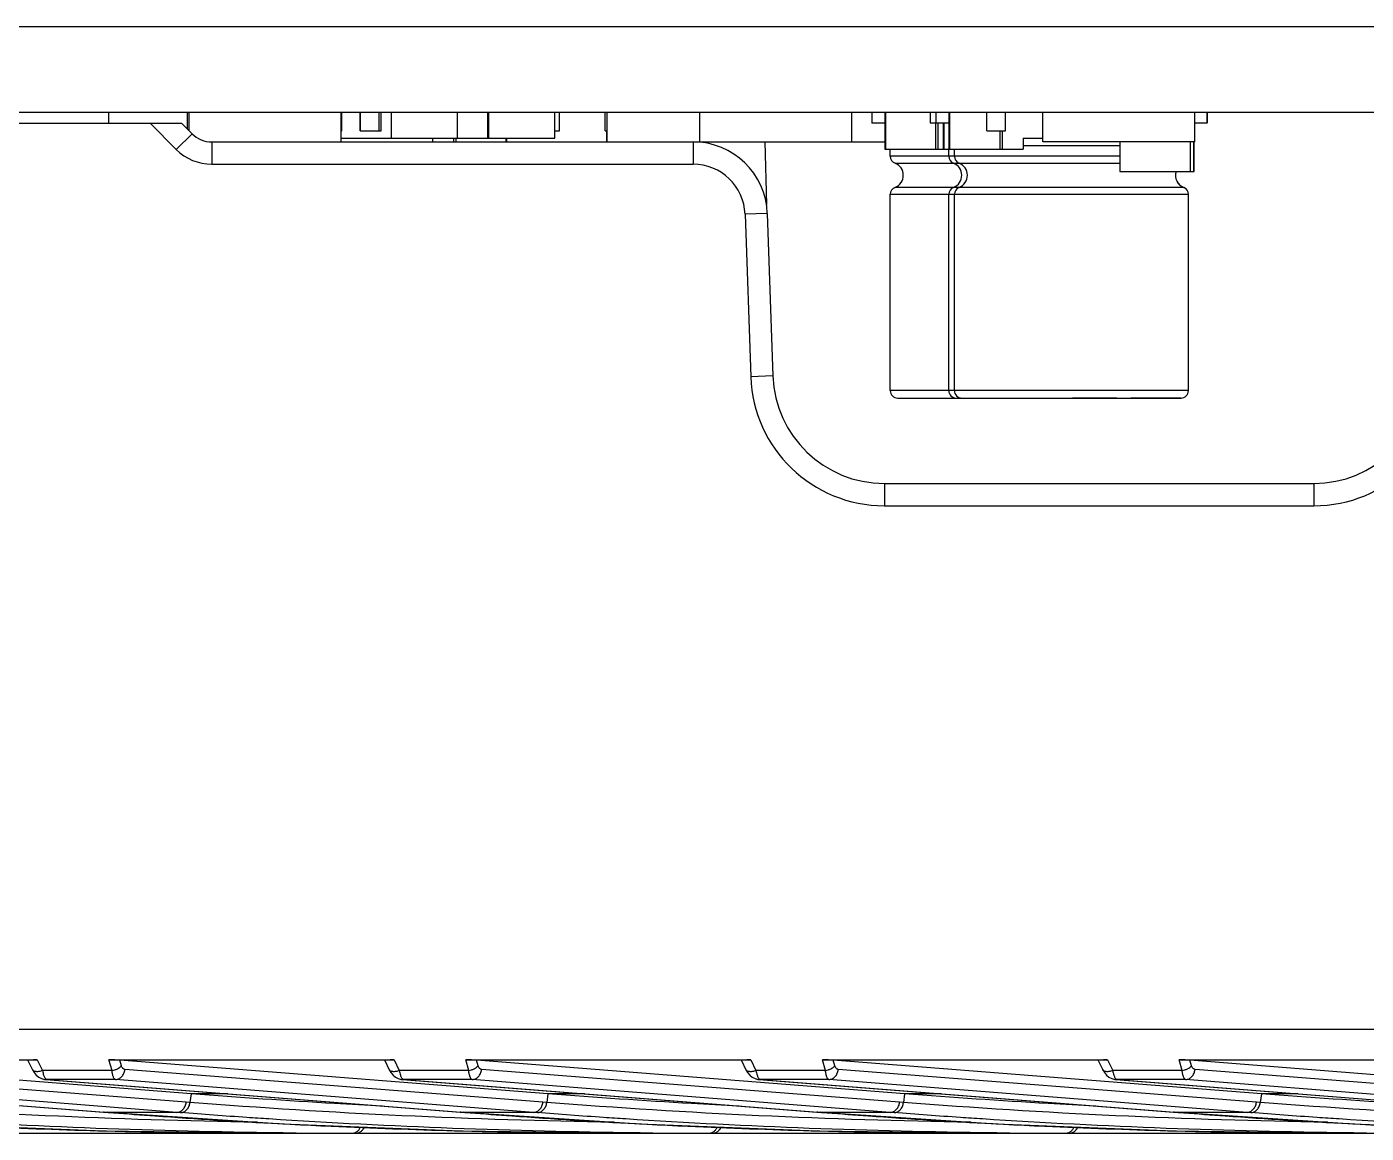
# Model space of a CAD drawing. Header units: millimetres. Extents: x 1409 to 26878, y 589 to 5187.
# Drawn here: x 2196.28 to 2232.34, y 1125.62 to 1155.42 of the extents above; entities that cross this region are included whole.
import ezdxf

# ---------------------------------------------------------------- set-up
doc = ezdxf.new("R2010")
doc.units = ezdxf.units.MM

msp = doc.modelspace()

# ---------------------------------------------------------------- linework, layer by layer
at = {"color": 7, "linetype": 'Continuous'}
for p, q in [((2338.1459, 1155.4197), (1738.1459, 1155.4197)), ((1738.1459, 1153.1197), (2338.1459, 1153.1197)), ((2198.4895, 1152.8197), (2198.4895, 1153.1197)), ((2200.5993, 1152.6663), (2200.5993, 1153.1197)), ((2200.6501, 1152.6155), (2200.6501, 1153.1197)), ((2204.7395, 1152.3197), (2204.7395, 1153.1197)), ((2204.7598, 1152.6197), (2204.7598, 1153.1197)), ((2205.2542, 1152.6197), (2205.2542, 1153.1197)), ((2205.2571, 1152.6197), (2205.2571, 1153.1197)), ((2205.7651, 1152.6197), (2205.7651, 1153.1197)), ((2205.8181, 1152.6197), (2205.8181, 1153.1197)), ((2206.0975, 1152.4197), (2206.0975, 1153.1197)), ((2207.8755, 1152.4197), (2207.8755, 1153.1197)), ((2208.6882, 1152.4197), (2208.6882, 1153.1197)), ((2208.7138, 1152.4197), (2208.7138, 1153.1197)), ((2210.4918, 1152.4197), (2210.4918, 1153.1197)), ((2210.6187, 1152.6197), (2210.6187, 1153.1197)), ((2211.8493, 1152.6197), (2211.8493, 1153.1197)), ((2211.9001, 1152.3197), (2211.9001, 1153.1197)), ((2214.4001, 1152.3197), (2214.4001, 1153.1197)), ((2218.4895, 1152.3197), (2218.4895, 1153.1197)), ((2219.0249, 1153.1197), (2219.0249, 1152.8197)), ((2219.3749, 1153.1197), (2219.3749, 1152.1197)), ((2219.4042, 1152.1197), (2219.4042, 1153.1197)), ((2220.5997, 1153.1197), (2220.5997, 1152.8197)), ((2220.7502, 1153.1197), (2220.7502, 1152.8197)), ((2221.1002, 1153.1197), (2221.1002, 1152.1197)), ((2221.1295, 1152.1197), (2221.1295, 1153.1197)), ((2222.1219, 1152.6197), (2222.1219, 1153.1197)), ((2222.6299, 1152.6197), (2222.6299, 1153.1197)), ((2222.6301, 1152.6197), (2222.6301, 1153.1197)), ((2223.6297, 1152.3197), (2223.6297, 1153.1197)), ((2227.7191, 1152.3197), (2227.7191, 1153.1197)), ((2228.0502, 1153.1197), (2228.0502, 1152.8197)), ((2228.0521, 1153.1197), (2228.0521, 1152.8197)), ((2188.7375, 1152.8197), (2200.4459, 1152.8197)), ((2199.5974, 1152.8197), (2200.302, 1152.1151)), ((2200.7262, 1152.5394), (2200.302, 1152.1151)), ((2200.4459, 1152.8197), (2200.7262, 1152.5394)), ((2200.6459, 1152.6197), (2200.6501, 1152.6197)), ((2204.7395, 1152.6197), (2204.7598, 1152.6197)), ((2205.2542, 1152.6197), (2205.8181, 1152.6197)), ((2208.6882, 1152.6197), (2208.7138, 1152.6197)), ((2210.4918, 1152.6197), (2210.6187, 1152.6197)), ((2211.8493, 1152.6197), (2211.9001, 1152.6197)), ((2211.8959, 1152.3197), (2211.8959, 1152.6197)), ((2219.3749, 1152.8197), (2219.0249, 1152.8197)), ((2221.1002, 1152.8197), (2220.5997, 1152.8197)), ((2220.7456, 1152.8197), (2220.7456, 1152.1197)), ((2220.8163, 1152.1197), (2220.8163, 1152.8197)), ((2220.9497, 1152.8197), (2220.9497, 1152.1197)), ((2220.979, 1152.1197), (2220.979, 1152.8197)), ((2222.1219, 1152.6197), (2222.6299, 1152.6197)), ((2222.4709, 1152.6197), (2222.4709, 1152.1197)), ((2222.5416, 1152.1197), (2222.5416, 1152.6197)), ((2228.0502, 1152.8197), (2227.7191, 1152.8197)), ((2201.2566, 1152.3197), (2219.3749, 1152.3197)), ((2201.2566, 1152.3197), (2201.2566, 1151.7197)), ((2204.7395, 1152.4197), (2210.4918, 1152.4197)), ((2207.2031, 1152.4197), (2207.2031, 1152.3197)), ((2207.7616, 1152.4197), (2207.7616, 1152.3197)), ((2207.8324, 1152.3197), (2207.8324, 1152.4197)), ((2209.1738, 1152.4197), (2209.1738, 1152.3197)), ((2209.2031, 1152.3197), (2209.2031, 1152.4197)), ((2214.2145, 1152.3197), (2214.2145, 1151.7197)), ((2216.1459, 1152.3197), (2216.1901, 1150.63)), ((2223.1002, 1152.4197), (2223.6297, 1152.4197)), ((2223.1002, 1152.4197), (2223.1002, 1152.1197)), ((2223.1002, 1152.2197), (2225.7002, 1152.2197)), ((2227.7191, 1152.3197), (2223.6297, 1152.3197)), ((2225.7002, 1152.3197), (2225.7002, 1151.5197)), ((2227.6002, 1152.3197), (2227.6002, 1151.5197)), ((2227.7002, 1151.5197), (2227.7002, 1152.3197)), ((2227.7021, 1151.5197), (2227.7021, 1152.3197)), ((2219.3749, 1152.1197), (2223.1002, 1152.1197)), ((2219.5249, 1151.932), (2219.5249, 1152.1197)), ((2225.7002, 1151.932), (2219.5249, 1151.932)), ((2221.0997, 1151.932), (2221.0997, 1152.1197)), ((2221.2502, 1151.932), (2221.2502, 1152.1197)), ((2201.2566, 1151.7197), (2214.2145, 1151.7197)), ((2219.6522, 1151.7457), (2225.7002, 1151.7457)), ((2225.7002, 1151.5197), (2227.7021, 1151.5197)), ((2227.4249, 1151.0937), (2219.6522, 1151.0937)), ((2219.5249, 1150.9074), (2227.5521, 1150.9074)), ((2219.5249, 1145.6197), (2219.5249, 1150.9074)), ((2221.0997, 1145.6197), (2221.0997, 1150.9074)), ((2221.2502, 1145.6197), (2221.2502, 1150.9074)), ((2227.5502, 1145.6197), (2227.5502, 1150.9074)), ((2227.5521, 1145.6197), (2227.5521, 1150.9074)), ((2216.2133, 1150.3895), (2215.6137, 1150.3686)), ((2215.6137, 1150.3686), (2215.7664, 1145.9941)), ((2216.2133, 1150.3895), (2216.3661, 1146.015)), ((2216.3661, 1146.015), (2215.7664, 1145.9941)), ((2227.5521, 1145.6197), (2219.5249, 1145.6197)), ((2219.7249, 1145.4197), (2227.3502, 1145.4197)), ((2224.4258, 1145.4197), (2224.4258, 1145.4187)), ((2225.6249, 1145.4187), (2224.4258, 1145.4187)), ((2225.6249, 1145.4187), (2225.6249, 1145.4197)), ((2226.0006, 1145.4197), (2226.0006, 1145.4187)), ((2227.3502, 1145.4187), (2226.0006, 1145.4187)), ((2226.151, 1145.4197), (2226.151, 1145.4187)), ((2227.3502, 1145.4187), (2227.3502, 1145.4197)), ((2227.3521, 1145.4187), (2227.3502, 1145.4187)), ((2227.3521, 1145.4187), (2227.3521, 1145.4197)), ((2219.3642, 1143.1197), (2230.9276, 1143.1197)), ((2219.3642, 1143.1197), (2219.3642, 1142.5197)), ((2230.9276, 1143.1197), (2230.9276, 1142.5197)), ((2219.3642, 1142.5197), (2230.9276, 1142.5197)), ((1773.6016, 1128.4197), (2302.6902, 1128.4197)), ((2188.8842, 1127.5947), (2196.559, 1127.5947)), ((2200.7015, 1126.6811), (2189.175, 1127.5858)), ((2200.5678, 1126.4553), (2189.3115, 1127.3387)), ((2196.3078, 1127.5807), (2196.4297, 1127.3299)), ((2196.559, 1127.5947), (2196.6995, 1127.3057)), ((2198.5706, 1127.3057), (2196.6995, 1127.3057)), ((2198.4883, 1127.5947), (2206.1631, 1127.5947)), ((2198.5706, 1127.3057), (2198.4883, 1127.5947)), ((2210.3056, 1126.6811), (2198.7791, 1127.5858)), ((2198.8221, 1127.4349), (2198.7791, 1127.5858)), ((2210.1719, 1126.4553), (2198.9156, 1127.3387)), ((2205.9119, 1127.5807), (2206.0338, 1127.3299)), ((2206.1631, 1127.5947), (2206.3036, 1127.3057)), ((2208.1747, 1127.3057), (2206.3036, 1127.3057)), ((2208.0924, 1127.5947), (2215.7672, 1127.5947)), ((2208.1747, 1127.3057), (2208.0924, 1127.5947)), ((2219.9096, 1126.6811), (2208.3832, 1127.5858)), ((2208.4262, 1127.4349), (2208.3832, 1127.5858)), ((2219.776, 1126.4553), (2208.5196, 1127.3387)), ((2215.5159, 1127.5807), (2215.6378, 1127.3299)), ((2215.7672, 1127.5947), (2215.9077, 1127.3057)), ((2217.7788, 1127.3057), (2215.9077, 1127.3057)), ((2217.6965, 1127.5947), (2225.3713, 1127.5947)), ((2217.7788, 1127.3057), (2217.6965, 1127.5947)), ((2229.5137, 1126.6811), (2217.9873, 1127.5858)), ((2218.0302, 1127.4349), (2217.9873, 1127.5858)), ((2229.3801, 1126.4553), (2218.1237, 1127.3387)), ((2225.12, 1127.5807), (2225.2419, 1127.3299)), ((2225.3713, 1127.5947), (2225.5118, 1127.3057)), ((2227.3829, 1127.3057), (2225.5118, 1127.3057)), ((2227.3005, 1127.5947), (2234.9754, 1127.5947)), ((2227.3829, 1127.3057), (2227.3005, 1127.5947)), ((2239.1178, 1126.6811), (2227.5913, 1127.5858)), ((2227.6343, 1127.4349), (2227.5913, 1127.5858)), ((2238.9842, 1126.4553), (2227.7278, 1127.3387)), ((2187.1837, 1127.0658), (2198.3382, 1126.1903)), ((2187.2072, 1127.0652), (2198.3617, 1126.1898)), ((2200.3164, 1126.1818), (2189.06, 1127.0652)), ((2196.8113, 1127.0652), (2196.7878, 1127.0658)), ((2196.7878, 1127.0658), (2207.9423, 1126.1903)), ((2196.7878, 1127.0658), (2196.7878, 1127.0658)), ((2198.6641, 1127.0652), (2196.8113, 1127.0652)), ((2196.8113, 1127.0652), (2207.9658, 1126.1898)), ((2209.9205, 1126.1818), (2198.6641, 1127.0652)), ((2206.3919, 1127.0658), (2206.3918, 1127.0658)), ((2206.4153, 1127.0652), (2206.3919, 1127.0658)), ((2206.3919, 1127.0658), (2217.5464, 1126.1903)), ((2208.2682, 1127.0652), (2206.4153, 1127.0652)), ((2206.4153, 1127.0652), (2217.5698, 1126.1898)), ((2219.5245, 1126.1818), (2208.2682, 1127.0652)), ((2215.996, 1127.0658), (2215.9959, 1127.0658)), ((2216.0194, 1127.0652), (2215.996, 1127.0658)), ((2215.996, 1127.0658), (2227.1505, 1126.1903)), ((2217.8723, 1127.0652), (2216.0194, 1127.0652)), ((2216.0194, 1127.0652), (2227.1739, 1126.1898)), ((2229.1286, 1126.1818), (2217.8723, 1127.0652)), ((2225.6235, 1127.0652), (2225.6, 1127.0658)), ((2225.6, 1127.0658), (2236.7545, 1126.1903)), ((2225.6, 1127.0658), (2225.6, 1127.0658)), ((2227.4763, 1127.0652), (2225.6235, 1127.0652)), ((2225.6235, 1127.0652), (2236.778, 1126.1898)), ((2238.7327, 1126.1818), (2227.4763, 1127.0652)), ((2200.7015, 1126.6811), (2200.6697, 1126.4473)), ((2201.6884, 1126.6811), (2200.7015, 1126.6811)), ((2210.3056, 1126.6811), (2210.2737, 1126.4473)), ((2211.2924, 1126.6811), (2210.3056, 1126.6811)), ((2219.9096, 1126.6811), (2219.8778, 1126.4473)), ((2220.8965, 1126.6811), (2219.9096, 1126.6811)), ((2229.5137, 1126.6811), (2229.4819, 1126.4473)), ((2230.5006, 1126.6811), (2229.5137, 1126.6811)), ((2198.3617, 1126.1898), (2198.3382, 1126.1903)), ((2198.3382, 1126.1903), (2198.4401, 1126.1823)), ((2198.3617, 1126.1898), (2198.4402, 1126.1836)), ((2200.6697, 1126.4473), (2200.5678, 1126.4553)), ((2207.9658, 1126.1898), (2207.9423, 1126.1903)), ((2207.9423, 1126.1903), (2208.0442, 1126.1823)), ((2207.9658, 1126.1898), (2208.0443, 1126.1836)), ((2210.2737, 1126.4473), (2210.1719, 1126.4553)), ((2217.5698, 1126.1898), (2217.5464, 1126.1903)), ((2217.5464, 1126.1903), (2217.6482, 1126.1823)), ((2217.5698, 1126.1898), (2217.6483, 1126.1836)), ((2219.8778, 1126.4473), (2219.776, 1126.4553)), ((2227.1739, 1126.1898), (2227.1505, 1126.1903)), ((2227.1505, 1126.1903), (2227.2523, 1126.1823)), ((2227.1739, 1126.1898), (2227.2524, 1126.1836)), ((2229.4819, 1126.4473), (2229.3801, 1126.4553)), ((2198.4636, 1126.1818), (2198.4401, 1126.1823)), ((2198.4402, 1126.1836), (2198.4636, 1126.1818)), ((2198.4402, 1126.1836), (2198.4636, 1126.1818)), ((2200.3164, 1126.1818), (2198.4636, 1126.1818)), ((2198.4636, 1126.1818), (2198.6123, 1126.171)), ((2198.4636, 1126.1818), (2198.6122, 1126.1702)), ((2200.4182, 1126.1738), (2200.3164, 1126.1818)), ((2203.075, 1125.8786), (2203.3663, 1125.8647)), ((2203.075, 1125.878), (2203.3663, 1125.8628)), ((2208.0676, 1126.1818), (2208.0442, 1126.1823)), ((2208.0443, 1126.1836), (2208.0676, 1126.1818)), ((2208.0443, 1126.1836), (2208.0676, 1126.1818)), ((2209.9205, 1126.1818), (2208.0676, 1126.1818)), ((2208.0676, 1126.1818), (2208.2163, 1126.171)), ((2208.0676, 1126.1818), (2208.2163, 1126.1702)), ((2210.0223, 1126.1738), (2209.9205, 1126.1818)), ((2212.6791, 1125.8786), (2212.9704, 1125.8647)), ((2212.6791, 1125.878), (2212.9704, 1125.8628)), ((2217.6717, 1126.1818), (2217.6482, 1126.1823)), ((2217.6483, 1126.1836), (2217.6717, 1126.1818)), ((2217.6483, 1126.1836), (2217.6717, 1126.1818)), ((2219.5245, 1126.1818), (2217.6717, 1126.1818)), ((2217.6717, 1126.1818), (2217.8204, 1126.171)), ((2217.6717, 1126.1818), (2217.8204, 1126.1702)), ((2219.6264, 1126.1738), (2219.5245, 1126.1818)), ((2222.2832, 1125.8786), (2222.5745, 1125.8647)), ((2222.2832, 1125.878), (2222.5745, 1125.8628)), ((2227.2758, 1126.1818), (2227.2523, 1126.1823)), ((2227.2524, 1126.1836), (2227.2758, 1126.1818)), ((2227.2524, 1126.1836), (2227.2758, 1126.1818)), ((2229.1286, 1126.1818), (2227.2758, 1126.1818)), ((2227.2758, 1126.1818), (2227.4245, 1126.171)), ((2227.2758, 1126.1818), (2227.4245, 1126.1702)), ((2229.2304, 1126.1738), (2229.1286, 1126.1818)), ((2231.8873, 1125.8786), (2232.1786, 1125.8647)), ((2231.8873, 1125.878), (2232.1785, 1125.8628)), ((1779.3889, 1125.6197), (2296.878, 1125.6197)), ((2198.188, 1125.688), (2198.6526, 1125.6759)), ((2198.1881, 1125.6898), (2198.6526, 1125.6795)), ((2203.0806, 1125.6197), (2203.0804, 1125.6197)), ((2203.183, 1125.6314), (2203.0805, 1125.632)), ((2203.183, 1125.6291), (2203.0805, 1125.6302)), ((2203.0806, 1125.6197), (2203.1829, 1125.6197)), ((2207.7921, 1125.6898), (2208.2567, 1125.6795)), ((2207.7921, 1125.688), (2208.2566, 1125.6759)), ((2212.6847, 1125.6197), (2212.6845, 1125.6197)), ((2212.787, 1125.6314), (2212.6846, 1125.632)), ((2212.787, 1125.6291), (2212.6846, 1125.6302)), ((2212.6847, 1125.6197), (2212.787, 1125.6197)), ((2217.3962, 1125.6898), (2217.8607, 1125.6795)), ((2217.3962, 1125.688), (2217.8607, 1125.6759)), ((2222.2888, 1125.6197), (2222.2886, 1125.6197)), ((2222.3911, 1125.6314), (2222.2887, 1125.632)), ((2222.3911, 1125.6291), (2222.2887, 1125.6302)), ((2222.2888, 1125.6197), (2222.3911, 1125.6197)), ((2227.0003, 1125.6898), (2227.4648, 1125.6795)), ((2227.0003, 1125.688), (2227.4648, 1125.6759)), ((2231.9952, 1125.6314), (2231.8927, 1125.632)), ((2231.9952, 1125.6291), (2231.8927, 1125.6302)), ((2231.8928, 1125.6197), (2231.8927, 1125.6197)), ((2231.8928, 1125.6197), (2231.9951, 1125.6197))]:
    msp.add_line(p, q, dxfattribs=at)
for points in [[(2196.4297, 1127.3299), (2196.4752, 1127.2528), (2196.5321, 1127.1858), (2196.5991, 1127.1315), (2196.674, 1127.0924), (2196.7532, 1127.0701), (2196.7878, 1127.0658)], [(2206.0338, 1127.3299), (2206.0793, 1127.2528), (2206.1361, 1127.1858), (2206.2032, 1127.1315), (2206.278, 1127.0924), (2206.3573, 1127.0701), (2206.3918, 1127.0658)], [(2215.6378, 1127.3299), (2215.6834, 1127.2528), (2215.7402, 1127.1858), (2215.8073, 1127.1315), (2215.8821, 1127.0924), (2215.9614, 1127.0701), (2215.9959, 1127.0658)], [(2225.2419, 1127.3299), (2225.2874, 1127.2528), (2225.3443, 1127.1858), (2225.4113, 1127.1315), (2225.4862, 1127.0924), (2225.5654, 1127.0701), (2225.6, 1127.0658)], [(2188.836, 1126.1823), (2193.5625, 1125.8726), (2198.345, 1125.6836), (2203.0804, 1125.6197)], [(2198.4401, 1126.1823), (2203.1666, 1125.8726), (2207.9491, 1125.6836), (2212.6845, 1125.6197)], [(2208.0442, 1126.1823), (2212.7707, 1125.8726), (2217.5531, 1125.6836), (2222.2886, 1125.6197)], [(2217.6482, 1126.1823), (2222.3748, 1125.8726), (2227.1572, 1125.6836), (2231.8927, 1125.6197)], [(2227.2523, 1126.1823), (2231.9788, 1125.8726), (2236.7613, 1125.6836), (2241.4967, 1125.6197)]]:
    msp.add_lwpolyline(points, dxfattribs=at)
for centre, radius, start, end in [((2201.2566, 1153.0697), 0.75, 225, 270), ((2214.2145, 1150.3197), 2, 2, 90), ((2201.2566, 1153.0697), 1.35, 225, 270), ((2219.7249, 1151.932), 0.2, 180, 248.67631), ((2221.2997, 1151.932), 0.2, 180, 248.67631), ((2221.4502, 1151.932), 0.2, 180, 248.67631), ((2214.2145, 1150.3197), 1.4, 2, 90), ((2219.5249, 1151.4197), 0.35, 291.32369, 68.67631), ((2221.0997, 1151.4197), 0.35, 291.32369, 68.67631), ((2221.2502, 1151.4197), 0.35, 291.32369, 68.67631), ((2227.5502, 1151.4197), 0.35, 163.3025, 248.67631), ((2227.5521, 1151.4197), 0.35, 163.3025, 248.67631), ((2219.7249, 1150.9074), 0.2, 111.32369, 180), ((2221.2997, 1150.9074), 0.2, 111.32369, 180), ((2221.4502, 1150.9074), 0.2, 111.32369, 180), ((2227.3502, 1150.9074), 0.2, 0, 68.67631), ((2227.3521, 1150.9074), 0.2, 0, 68.67631), ((2219.3642, 1146.1197), 3.6, 182, 270), ((2219.3642, 1146.1197), 3, 182, 270), ((2230.9276, 1146.1197), 3, 270, 358), ((2230.9276, 1146.1197), 3.6, 270, 358), ((2219.7249, 1145.6197), 0.2, 180, 270), ((2221.2997, 1145.6197), 0.2, 180, 270), ((2221.4502, 1145.6197), 0.2, 180, 270), ((2227.3502, 1145.6197), 0.2, 270, 0), ((2227.3521, 1145.6197), 0.2, 270, 0), ((2205.0358, 1308.2452), 182.6255, 269.418691, 269.999993), ((2214.6399, 1308.2452), 182.6255, 269.418691, 269.999993), ((2224.244, 1308.2452), 182.6255, 269.418691, 269.999993), ((2233.848, 1308.2452), 182.6255, 269.418691, 269.999993)]:
    msp.add_arc(centre, radius, start, end, dxfattribs=at)
for centre, major_axis, ratio, start_param, end_param in [((2196.6433, 1127.5766), (0.3357, -0.0046), 0.0521338, 1.8253393, 3.1678032), ((2198.5377, 1127.5766), (0.3127, -0.0029), 0.0570923, 0.6893178, 1.7299453), ((2206.2474, 1127.5766), (0.3357, -0.0046), 0.0521338, 1.8253393, 3.1678032), ((2208.1418, 1127.5766), (0.3127, -0.0029), 0.0570923, 0.6893178, 1.7299453), ((2215.8515, 1127.5766), (0.3357, -0.0046), 0.0521338, 1.8253393, 3.1678032), ((2217.7459, 1127.5766), (0.3127, -0.0029), 0.0570923, 0.6893178, 1.7299453), ((2225.4556, 1127.5766), (0.3357, -0.0046), 0.0521338, 1.8253393, 3.1678032), ((2227.3499, 1127.5766), (0.3127, -0.0029), 0.0570923, 0.6893178, 1.7299453)]:
    msp.add_ellipse(centre, major_axis=major_axis, ratio=ratio, start_param=start_param, end_param=end_param, dxfattribs=at)
for points, knots in [([(2196.6995, 1127.3057), (2196.6843, 1127.3003), (2196.6542, 1127.2909), (2196.6095, 1127.2813), (2196.5672, 1127.2767), (2196.5286, 1127.2771), (2196.4945, 1127.2825), (2196.4659, 1127.2931), (2196.4435, 1127.3087), (2196.4332, 1127.3226), (2196.4297, 1127.3299)], [0, 0, 0, 0, 0.1664774, 0.3245954, 0.4712126, 0.6041596, 0.7221433, 0.8254082, 0.9163375, 1, 1, 1, 1]), ([(2196.6995, 1127.3057), (2196.7037, 1127.2842), (2196.7126, 1127.244), (2196.7239, 1127.2043), (2196.73, 1127.1859)], [0, 0, 0, 0, 0.5304633, 1, 1, 1, 1]), ([(2198.5706, 1127.3057), (2198.596, 1127.311), (2198.6456, 1127.3248), (2198.7147, 1127.3541), (2198.766, 1127.385), (2198.8006, 1127.4128), (2198.8154, 1127.4274), (2198.8221, 1127.4349)], [0, 0, 0, 0, 0.2713561, 0.5365232, 0.7827218, 0.8955198, 1, 1, 1, 1]), ([(2198.6641, 1127.0652), (2198.6615, 1127.0657), (2198.6562, 1127.0675), (2198.6486, 1127.0718), (2198.6412, 1127.078), (2198.6311, 1127.0892), (2198.6192, 1127.1079), (2198.6067, 1127.1359), (2198.5954, 1127.1703), (2198.5854, 1127.2106), (2198.5769, 1127.2563), (2198.5725, 1127.2887), (2198.5706, 1127.3057)], [0, 0, 0, 0, 0.0298144, 0.061938, 0.0974187, 0.13702, 0.2303778, 0.3443349, 0.4792829, 0.6345473, 0.8088359, 1, 1, 1, 1]), ([(2198.6641, 1127.0652), (2198.6795, 1127.0657), (2198.7106, 1127.0701), (2198.7553, 1127.0865), (2198.7969, 1127.1121), (2198.834, 1127.146), (2198.8655, 1127.187), (2198.8987, 1127.2498), (2198.9121, 1127.3029), (2198.9156, 1127.3387)], [0, 0, 0, 0, 0.1144829, 0.2311504, 0.3509996, 0.4746166, 0.6020338, 0.7327983, 1, 1, 1, 1]), ([(2198.9156, 1127.3387), (2198.9107, 1127.3391), (2198.9009, 1127.3408), (2198.8867, 1127.346), (2198.8731, 1127.354), (2198.8554, 1127.369), (2198.836, 1127.3956), (2198.8261, 1127.4209), (2198.8221, 1127.4349)], [0, 0, 0, 0, 0.1027853, 0.2077075, 0.3171788, 0.4335556, 0.6940328, 1, 1, 1, 1]), ([(2206.3036, 1127.3057), (2206.2884, 1127.3003), (2206.2583, 1127.2909), (2206.2136, 1127.2813), (2206.1713, 1127.2767), (2206.1327, 1127.2771), (2206.0986, 1127.2825), (2206.07, 1127.2931), (2206.0476, 1127.3087), (2206.0373, 1127.3226), (2206.0338, 1127.3299)], [0, 0, 0, 0, 0.1664774, 0.3245954, 0.4712126, 0.6041596, 0.7221433, 0.8254082, 0.9163375, 1, 1, 1, 1]), ([(2206.3036, 1127.3057), (2206.3078, 1127.2842), (2206.3166, 1127.244), (2206.328, 1127.2043), (2206.3341, 1127.1859)], [0, 0, 0, 0, 0.5304633, 1, 1, 1, 1]), ([(2208.1747, 1127.3057), (2208.2001, 1127.311), (2208.2497, 1127.3248), (2208.3188, 1127.3541), (2208.3701, 1127.385), (2208.4047, 1127.4128), (2208.4195, 1127.4274), (2208.4262, 1127.4349)], [0, 0, 0, 0, 0.2713561, 0.5365232, 0.7827218, 0.8955198, 1, 1, 1, 1]), ([(2208.2682, 1127.0652), (2208.2656, 1127.0657), (2208.2602, 1127.0675), (2208.2527, 1127.0718), (2208.2453, 1127.078), (2208.2351, 1127.0892), (2208.2233, 1127.1079), (2208.2108, 1127.1359), (2208.1995, 1127.1703), (2208.1895, 1127.2106), (2208.181, 1127.2563), (2208.1766, 1127.2887), (2208.1747, 1127.3057)], [0, 0, 0, 0, 0.0298144, 0.061938, 0.0974187, 0.13702, 0.2303778, 0.3443349, 0.4792829, 0.6345473, 0.8088359, 1, 1, 1, 1]), ([(2208.2682, 1127.0652), (2208.2836, 1127.0657), (2208.3147, 1127.0701), (2208.3594, 1127.0865), (2208.401, 1127.1121), (2208.4381, 1127.146), (2208.4695, 1127.187), (2208.5028, 1127.2498), (2208.5162, 1127.3029), (2208.5196, 1127.3387)], [0, 0, 0, 0, 0.1144829, 0.2311504, 0.3509996, 0.4746166, 0.6020338, 0.7327983, 1, 1, 1, 1]), ([(2208.5196, 1127.3387), (2208.5148, 1127.3391), (2208.505, 1127.3408), (2208.4908, 1127.346), (2208.4772, 1127.354), (2208.4594, 1127.369), (2208.4401, 1127.3956), (2208.4301, 1127.4209), (2208.4262, 1127.4349)], [0, 0, 0, 0, 0.1027853, 0.2077075, 0.3171788, 0.4335556, 0.6940328, 1, 1, 1, 1]), ([(2215.9077, 1127.3057), (2215.8925, 1127.3003), (2215.8624, 1127.2909), (2215.8177, 1127.2813), (2215.7754, 1127.2767), (2215.7368, 1127.2771), (2215.7027, 1127.2825), (2215.6741, 1127.2931), (2215.6517, 1127.3087), (2215.6414, 1127.3226), (2215.6378, 1127.3299)], [0, 0, 0, 0, 0.1664774, 0.3245954, 0.4712126, 0.6041596, 0.7221433, 0.8254082, 0.9163375, 1, 1, 1, 1]), ([(2215.9077, 1127.3057), (2215.9118, 1127.2842), (2215.9207, 1127.244), (2215.9321, 1127.2043), (2215.9382, 1127.1859)], [0, 0, 0, 0, 0.5304633, 1, 1, 1, 1]), ([(2217.7788, 1127.3057), (2217.8042, 1127.311), (2217.8538, 1127.3248), (2217.9228, 1127.3541), (2217.9742, 1127.385), (2218.0088, 1127.4128), (2218.0236, 1127.4274), (2218.0302, 1127.4349)], [0, 0, 0, 0, 0.2713561, 0.5365232, 0.7827218, 0.8955198, 1, 1, 1, 1]), ([(2217.8723, 1127.0652), (2217.8696, 1127.0657), (2217.8643, 1127.0675), (2217.8567, 1127.0718), (2217.8493, 1127.078), (2217.8392, 1127.0892), (2217.8274, 1127.1079), (2217.8149, 1127.1359), (2217.8036, 1127.1703), (2217.7936, 1127.2106), (2217.7851, 1127.2563), (2217.7807, 1127.2887), (2217.7788, 1127.3057)], [0, 0, 0, 0, 0.0298144, 0.061938, 0.0974187, 0.13702, 0.2303778, 0.3443349, 0.4792829, 0.6345473, 0.8088359, 1, 1, 1, 1]), ([(2217.8723, 1127.0652), (2217.8877, 1127.0657), (2217.9188, 1127.0701), (2217.9635, 1127.0865), (2218.0051, 1127.1121), (2218.0422, 1127.146), (2218.0736, 1127.187), (2218.1069, 1127.2498), (2218.1203, 1127.3029), (2218.1237, 1127.3387)], [0, 0, 0, 0, 0.1144829, 0.2311504, 0.3509996, 0.4746166, 0.6020338, 0.7327983, 1, 1, 1, 1]), ([(2218.1237, 1127.3387), (2218.1189, 1127.3391), (2218.1091, 1127.3408), (2218.0949, 1127.346), (2218.0812, 1127.354), (2218.0635, 1127.369), (2218.0442, 1127.3956), (2218.0342, 1127.4209), (2218.0302, 1127.4349)], [0, 0, 0, 0, 0.1027853, 0.2077075, 0.3171788, 0.4335556, 0.6940328, 1, 1, 1, 1]), ([(2225.5118, 1127.3057), (2225.4965, 1127.3003), (2225.4665, 1127.2909), (2225.4217, 1127.2813), (2225.3795, 1127.2767), (2225.3408, 1127.2771), (2225.3068, 1127.2825), (2225.2782, 1127.2931), (2225.2557, 1127.3087), (2225.2455, 1127.3226), (2225.2419, 1127.3299)], [0, 0, 0, 0, 0.1664774, 0.3245954, 0.4712126, 0.6041596, 0.7221433, 0.8254082, 0.9163375, 1, 1, 1, 1]), ([(2225.5118, 1127.3057), (2225.5159, 1127.2842), (2225.5248, 1127.244), (2225.5362, 1127.2043), (2225.5423, 1127.1859)], [0, 0, 0, 0, 0.5304633, 1, 1, 1, 1]), ([(2227.3829, 1127.3057), (2227.4083, 1127.311), (2227.4578, 1127.3248), (2227.5269, 1127.3541), (2227.5783, 1127.385), (2227.6128, 1127.4128), (2227.6277, 1127.4274), (2227.6343, 1127.4349)], [0, 0, 0, 0, 0.2713561, 0.5365232, 0.7827218, 0.8955198, 1, 1, 1, 1]), ([(2227.4763, 1127.0652), (2227.4737, 1127.0657), (2227.4684, 1127.0675), (2227.4608, 1127.0718), (2227.4534, 1127.078), (2227.4433, 1127.0892), (2227.4315, 1127.1079), (2227.419, 1127.1359), (2227.4076, 1127.1703), (2227.3977, 1127.2106), (2227.3892, 1127.2563), (2227.3848, 1127.2887), (2227.3829, 1127.3057)], [0, 0, 0, 0, 0.0298144, 0.061938, 0.0974187, 0.13702, 0.2303778, 0.3443349, 0.4792829, 0.6345473, 0.8088359, 1, 1, 1, 1]), ([(2227.4763, 1127.0652), (2227.4918, 1127.0657), (2227.5229, 1127.0701), (2227.5676, 1127.0865), (2227.6092, 1127.1121), (2227.6463, 1127.146), (2227.6777, 1127.187), (2227.7109, 1127.2498), (2227.7243, 1127.3029), (2227.7278, 1127.3387)], [0, 0, 0, 0, 0.1144829, 0.2311504, 0.3509996, 0.4746166, 0.6020338, 0.7327983, 1, 1, 1, 1]), ([(2227.7278, 1127.3387), (2227.7229, 1127.3391), (2227.7131, 1127.3408), (2227.6989, 1127.346), (2227.6853, 1127.354), (2227.6676, 1127.369), (2227.6482, 1127.3956), (2227.6383, 1127.4209), (2227.6343, 1127.4349)], [0, 0, 0, 0, 0.1027853, 0.2077075, 0.3171788, 0.4335556, 0.6940328, 1, 1, 1, 1]), ([(2196.73, 1127.1859), (2196.7345, 1127.1728), (2196.7434, 1127.1486), (2196.7587, 1127.1164), (2196.7745, 1127.0916), (2196.7866, 1127.0787), (2196.7928, 1127.074)], [0, 0, 0, 0, 0.3216224, 0.5954161, 0.8206543, 1, 1, 1, 1]), ([(2196.7928, 1127.074), (2196.7943, 1127.0729), (2196.7999, 1127.069), (2196.8064, 1127.0662), (2196.8113, 1127.0652)], [0, 0, 0, 0, 0.2727598, 1, 1, 1, 1]), ([(2206.3341, 1127.1859), (2206.3385, 1127.1728), (2206.3475, 1127.1486), (2206.3627, 1127.1164), (2206.3785, 1127.0916), (2206.3907, 1127.0787), (2206.3969, 1127.074)], [0, 0, 0, 0, 0.3216224, 0.5954161, 0.8206543, 1, 1, 1, 1]), ([(2206.3969, 1127.074), (2206.3984, 1127.0729), (2206.404, 1127.069), (2206.4105, 1127.0662), (2206.4153, 1127.0652)], [0, 0, 0, 0, 0.2727598, 1, 1, 1, 1]), ([(2215.9382, 1127.1859), (2215.9426, 1127.1728), (2215.9516, 1127.1486), (2215.9668, 1127.1164), (2215.9826, 1127.0916), (2215.9948, 1127.0787), (2216.001, 1127.074)], [0, 0, 0, 0, 0.3216224, 0.5954161, 0.8206543, 1, 1, 1, 1]), ([(2216.001, 1127.074), (2216.0025, 1127.0729), (2216.0081, 1127.069), (2216.0145, 1127.0662), (2216.0194, 1127.0652)], [0, 0, 0, 0, 0.2727598, 1, 1, 1, 1]), ([(2225.5423, 1127.1859), (2225.5467, 1127.1728), (2225.5556, 1127.1486), (2225.5709, 1127.1164), (2225.5867, 1127.0916), (2225.5989, 1127.0787), (2225.6051, 1127.074)], [0, 0, 0, 0, 0.3216224, 0.5954161, 0.8206543, 1, 1, 1, 1]), ([(2225.6051, 1127.074), (2225.6065, 1127.0729), (2225.6122, 1127.069), (2225.6186, 1127.0662), (2225.6235, 1127.0652)], [0, 0, 0, 0, 0.2727598, 1, 1, 1, 1]), ([(2205.8527, 1126.3497), (2205.4233, 1126.3713), (2203.7051, 1126.4636), (2201.9882, 1126.5802), (2200.7015, 1126.6811)], [0, 0, 0, 0, 0.2498873, 1, 1, 1, 1]), ([(2215.4568, 1126.3497), (2215.0274, 1126.3713), (2213.3092, 1126.4636), (2211.5923, 1126.5802), (2210.3056, 1126.6811)], [0, 0, 0, 0, 0.2498873, 1, 1, 1, 1]), ([(2225.0609, 1126.3497), (2224.6315, 1126.3713), (2222.9133, 1126.4636), (2221.1964, 1126.5802), (2219.9096, 1126.6811)], [0, 0, 0, 0, 0.2498873, 1, 1, 1, 1]), ([(2234.665, 1126.3497), (2234.2355, 1126.3713), (2232.5173, 1126.4636), (2230.8005, 1126.5802), (2229.5137, 1126.6811)], [0, 0, 0, 0, 0.2498873, 1, 1, 1, 1]), ([(2202.4822, 1125.9151), (2200.5784, 1125.9443), (2196.7693, 1126.0624), (2192.9659, 1126.2992), (2191.0656, 1126.4473)], [0, 0, 0, 0, 0.499741, 1, 1, 1, 1]), ([(2200.3164, 1126.1818), (2200.3318, 1126.1823), (2200.3629, 1126.1867), (2200.4076, 1126.203), (2200.4492, 1126.2286), (2200.4863, 1126.2625), (2200.5177, 1126.3036), (2200.551, 1126.3663), (2200.5644, 1126.4194), (2200.5678, 1126.4553)], [0, 0, 0, 0, 0.1144829, 0.2311504, 0.3509997, 0.4746167, 0.6020338, 0.7327983, 1, 1, 1, 1]), ([(2200.4182, 1126.1738), (2200.4336, 1126.1743), (2200.4647, 1126.1787), (2200.5094, 1126.195), (2200.551, 1126.2206), (2200.5881, 1126.2545), (2200.6196, 1126.2956), (2200.6528, 1126.3583), (2200.6662, 1126.4115), (2200.6697, 1126.4473)], [0, 0, 0, 0, 0.1144849, 0.2311505, 0.3509958, 0.4746088, 0.6020233, 0.7327879, 1, 1, 1, 1]), ([(2212.0863, 1125.9151), (2210.1824, 1125.9443), (2206.3734, 1126.0624), (2202.57, 1126.2992), (2200.6697, 1126.4473)], [0, 0, 0, 0, 0.499741, 1, 1, 1, 1]), ([(2209.9205, 1126.1818), (2209.9359, 1126.1823), (2209.967, 1126.1867), (2210.0117, 1126.203), (2210.0533, 1126.2286), (2210.0904, 1126.2625), (2210.1218, 1126.3036), (2210.1551, 1126.3663), (2210.1685, 1126.4194), (2210.1719, 1126.4553)], [0, 0, 0, 0, 0.1144829, 0.2311504, 0.3509997, 0.4746167, 0.6020338, 0.7327983, 1, 1, 1, 1]), ([(2210.0223, 1126.1738), (2210.0377, 1126.1743), (2210.0688, 1126.1787), (2210.1135, 1126.195), (2210.1551, 1126.2206), (2210.1922, 1126.2545), (2210.2237, 1126.2956), (2210.2569, 1126.3583), (2210.2703, 1126.4115), (2210.2737, 1126.4473)], [0, 0, 0, 0, 0.1144849, 0.2311505, 0.3509958, 0.4746088, 0.6020233, 0.7327879, 1, 1, 1, 1]), ([(2221.6904, 1125.9151), (2219.7865, 1125.9443), (2215.9775, 1126.0624), (2212.174, 1126.2992), (2210.2737, 1126.4473)], [0, 0, 0, 0, 0.499741, 1, 1, 1, 1]), ([(2219.5245, 1126.1818), (2219.54, 1126.1823), (2219.5711, 1126.1867), (2219.6158, 1126.203), (2219.6574, 1126.2286), (2219.6945, 1126.2625), (2219.7259, 1126.3036), (2219.7592, 1126.3663), (2219.7725, 1126.4194), (2219.776, 1126.4553)], [0, 0, 0, 0, 0.1144829, 0.2311504, 0.3509997, 0.4746167, 0.6020338, 0.7327983, 1, 1, 1, 1]), ([(2219.6264, 1126.1738), (2219.6418, 1126.1743), (2219.6729, 1126.1787), (2219.7176, 1126.195), (2219.7592, 1126.2206), (2219.7963, 1126.2545), (2219.8277, 1126.2956), (2219.861, 1126.3583), (2219.8744, 1126.4115), (2219.8778, 1126.4473)], [0, 0, 0, 0, 0.1144849, 0.2311505, 0.3509958, 0.4746088, 0.6020233, 0.7327879, 1, 1, 1, 1]), ([(2231.2945, 1125.9151), (2229.3906, 1125.9443), (2225.5816, 1126.0624), (2221.7781, 1126.2992), (2219.8778, 1126.4473)], [0, 0, 0, 0, 0.499741, 1, 1, 1, 1]), ([(2229.1286, 1126.1818), (2229.144, 1126.1823), (2229.1752, 1126.1867), (2229.2199, 1126.203), (2229.2615, 1126.2286), (2229.2986, 1126.2625), (2229.33, 1126.3036), (2229.3632, 1126.3663), (2229.3766, 1126.4194), (2229.3801, 1126.4553)], [0, 0, 0, 0, 0.1144829, 0.2311504, 0.3509997, 0.4746167, 0.6020338, 0.7327983, 1, 1, 1, 1]), ([(2229.2304, 1126.1738), (2229.2459, 1126.1743), (2229.277, 1126.1787), (2229.3217, 1126.195), (2229.3633, 1126.2206), (2229.4004, 1126.2545), (2229.4318, 1126.2956), (2229.4651, 1126.3583), (2229.4784, 1126.4115), (2229.4819, 1126.4473)], [0, 0, 0, 0, 0.1144849, 0.2311505, 0.3509958, 0.4746088, 0.6020233, 0.7327879, 1, 1, 1, 1]), ([(2240.8985, 1125.9151), (2238.9947, 1125.9443), (2235.1857, 1126.0624), (2231.3822, 1126.2992), (2229.4819, 1126.4473)], [0, 0, 0, 0, 0.499741, 1, 1, 1, 1]), ([(2203.0805, 1125.6302), (2201.4319, 1125.6478), (2198.134, 1125.7278), (2194.8393, 1125.897), (2193.193, 1126.0039)], [0, 0, 0, 0, 0.4998179, 1, 1, 1, 1]), ([(2193.7622, 1125.8628), (2194.1309, 1125.8437), (2195.6056, 1125.7721), (2197.0812, 1125.7183), (2198.188, 1125.688)], [0, 0, 0, 0, 0.2500692, 1, 1, 1, 1]), ([(2198.6122, 1126.1702), (2198.984, 1126.1413), (2200.4706, 1126.0303), (2201.9587, 1125.9374), (2203.075, 1125.878)], [0, 0, 0, 0, 0.2501119, 1, 1, 1, 1]), ([(2202.797, 1126.0039), (2202.5988, 1126.0167), (2201.8055, 1126.0695), (2201.0127, 1126.1275), (2200.4182, 1126.1738)], [0, 0, 0, 0, 0.2499399, 1, 1, 1, 1]), ([(2212.6846, 1125.6302), (2211.036, 1125.6478), (2207.738, 1125.7278), (2204.4434, 1125.897), (2202.797, 1126.0039)], [0, 0, 0, 0, 0.4998179, 1, 1, 1, 1]), ([(2203.3663, 1125.8628), (2203.735, 1125.8437), (2205.2097, 1125.7721), (2206.6853, 1125.7183), (2207.7921, 1125.688)], [0, 0, 0, 0, 0.2500692, 1, 1, 1, 1]), ([(2208.2163, 1126.1702), (2208.5881, 1126.1413), (2210.0747, 1126.0303), (2211.5627, 1125.9374), (2212.6791, 1125.878)], [0, 0, 0, 0, 0.2501119, 1, 1, 1, 1]), ([(2212.4011, 1126.0039), (2212.2028, 1126.0167), (2211.4096, 1126.0695), (2210.6167, 1126.1275), (2210.0223, 1126.1738)], [0, 0, 0, 0, 0.2499399, 1, 1, 1, 1]), ([(2222.2887, 1125.6302), (2220.6401, 1125.6478), (2217.3421, 1125.7278), (2214.0475, 1125.897), (2212.4011, 1126.0039)], [0, 0, 0, 0, 0.4998179, 1, 1, 1, 1]), ([(2212.9704, 1125.8628), (2213.3391, 1125.8437), (2214.8138, 1125.7721), (2216.2894, 1125.7183), (2217.3962, 1125.688)], [0, 0, 0, 0, 0.2500692, 1, 1, 1, 1]), ([(2217.8204, 1126.1702), (2218.1921, 1126.1413), (2219.6788, 1126.0303), (2221.1668, 1125.9374), (2222.2832, 1125.878)], [0, 0, 0, 0, 0.2501119, 1, 1, 1, 1]), ([(2222.0052, 1126.0039), (2221.8069, 1126.0167), (2221.0137, 1126.0695), (2220.2208, 1126.1275), (2219.6264, 1126.1738)], [0, 0, 0, 0, 0.2499399, 1, 1, 1, 1]), ([(2231.8927, 1125.6302), (2230.2442, 1125.6478), (2226.9462, 1125.7278), (2223.6516, 1125.897), (2222.0052, 1126.0039)], [0, 0, 0, 0, 0.4998179, 1, 1, 1, 1]), ([(2222.5745, 1125.8628), (2222.9432, 1125.8437), (2224.4179, 1125.7721), (2225.8935, 1125.7183), (2227.0003, 1125.688)], [0, 0, 0, 0, 0.2500692, 1, 1, 1, 1]), ([(2227.4245, 1126.1702), (2227.7962, 1126.1413), (2229.2829, 1126.0303), (2230.7709, 1125.9374), (2231.8873, 1125.878)], [0, 0, 0, 0, 0.2501119, 1, 1, 1, 1]), ([(2231.6093, 1126.0039), (2231.411, 1126.0167), (2230.6178, 1126.0695), (2229.8249, 1126.1275), (2229.2304, 1126.1738)], [0, 0, 0, 0, 0.2499399, 1, 1, 1, 1]), ([(2241.4968, 1125.6302), (2239.8483, 1125.6478), (2236.5503, 1125.7278), (2233.2557, 1125.897), (2231.6093, 1126.0039)], [0, 0, 0, 0, 0.4998179, 1, 1, 1, 1]), ([(2232.1785, 1125.8628), (2232.5473, 1125.8437), (2234.022, 1125.7721), (2235.4975, 1125.7183), (2236.6044, 1125.688)], [0, 0, 0, 0, 0.2500692, 1, 1, 1, 1]), ([(2198.6526, 1125.6759), (2199.0215, 1125.6667), (2200.4973, 1125.6346), (2201.9735, 1125.6203), (2203.0806, 1125.6197)], [0, 0, 0, 0, 0.2500259, 1, 1, 1, 1]), ([(2205.0358, 1125.6197), (2205.0476, 1125.6197), (2205.0714, 1125.6217), (2205.1062, 1125.6305), (2205.1397, 1125.6451), (2205.1819, 1125.6719), (2205.2279, 1125.7184), (2205.2535, 1125.7645), (2205.2636, 1125.7892)], [0, 0, 0, 0, 0.1178443, 0.2366956, 0.3572283, 0.4801774, 0.73417, 1, 1, 1, 1]), ([(2205.1381, 1125.6197), (2205.1497, 1125.6197), (2205.1732, 1125.6216), (2205.2076, 1125.6303), (2205.2407, 1125.6444), (2205.2825, 1125.6706), (2205.3282, 1125.716), (2205.3541, 1125.7611), (2205.3643, 1125.7853)], [0, 0, 0, 0, 0.1179672, 0.2369222, 0.3575176, 0.4804777, 0.7343649, 1, 1, 1, 1]), ([(2208.2566, 1125.6759), (2208.6256, 1125.6667), (2210.1014, 1125.6346), (2211.5776, 1125.6203), (2212.6847, 1125.6197)], [0, 0, 0, 0, 0.2500259, 1, 1, 1, 1]), ([(2214.6399, 1125.6197), (2214.6517, 1125.6197), (2214.6754, 1125.6217), (2214.7103, 1125.6305), (2214.7438, 1125.6451), (2214.786, 1125.6719), (2214.8319, 1125.7184), (2214.8576, 1125.7645), (2214.8677, 1125.7892)], [0, 0, 0, 0, 0.1178443, 0.2366956, 0.3572283, 0.4801774, 0.73417, 1, 1, 1, 1]), ([(2214.7422, 1125.6197), (2214.7538, 1125.6197), (2214.7773, 1125.6216), (2214.8117, 1125.6303), (2214.8448, 1125.6444), (2214.8866, 1125.6706), (2214.9323, 1125.716), (2214.9581, 1125.7611), (2214.9684, 1125.7853)], [0, 0, 0, 0, 0.1179672, 0.2369222, 0.3575176, 0.4804777, 0.7343649, 1, 1, 1, 1]), ([(2217.8607, 1125.6759), (2218.2297, 1125.6667), (2219.7055, 1125.6346), (2221.1817, 1125.6203), (2222.2888, 1125.6197)], [0, 0, 0, 0, 0.2500259, 1, 1, 1, 1]), ([(2224.2439, 1125.6197), (2224.2558, 1125.6197), (2224.2795, 1125.6217), (2224.3144, 1125.6305), (2224.3478, 1125.6451), (2224.3901, 1125.6719), (2224.436, 1125.7184), (2224.4617, 1125.7645), (2224.4718, 1125.7892)], [0, 0, 0, 0, 0.1178443, 0.2366956, 0.3572283, 0.4801774, 0.73417, 1, 1, 1, 1]), ([(2224.3462, 1125.6197), (2224.3579, 1125.6197), (2224.3814, 1125.6216), (2224.4158, 1125.6303), (2224.4489, 1125.6444), (2224.4907, 1125.6706), (2224.5364, 1125.716), (2224.5622, 1125.7611), (2224.5724, 1125.7853)], [0, 0, 0, 0, 0.1179672, 0.2369222, 0.3575176, 0.4804777, 0.7343649, 1, 1, 1, 1]), ([(2227.4648, 1125.6759), (2227.8338, 1125.6667), (2229.3096, 1125.6346), (2230.7858, 1125.6203), (2231.8928, 1125.6197)], [0, 0, 0, 0, 0.2500259, 1, 1, 1, 1])]:
    msp.add_open_spline(points, degree=3, knots=knots, dxfattribs=at)

doc.saveas('drawing.dxf')
